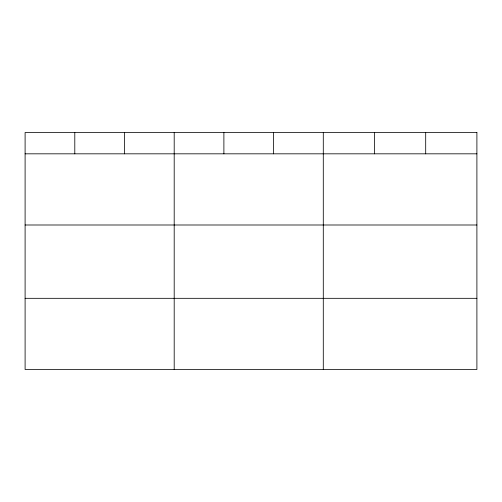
<?xml version="1.0" encoding="UTF-8"?>
<svg xmlns="http://www.w3.org/2000/svg" width="502" height="502" viewBox="0 0 502 502"><rect width="100%" height="100%" fill="white"/><g stroke="black" fill="none" stroke-linecap="round" stroke-linejoin="round"><path stroke-width="0.75" d="M25.1 153.825L476.9 153.825M25.1 224.996L476.9 224.996M25.1 298.32L476.9 298.32M425.696 132.515L425.696 153.825M374.492 132.515L374.492 153.825M323.288 132.515L323.288 369.485M273.59 132.515L273.59 153.825M223.892 132.515L223.892 153.825M174.194 132.515L174.194 369.485M124.496 132.515L124.496 153.825M74.798 132.515L74.798 153.825M476.9 132.515L25.1 132.515L25.1 369.485L476.9 369.485L476.9 132.515"/></g></svg>
